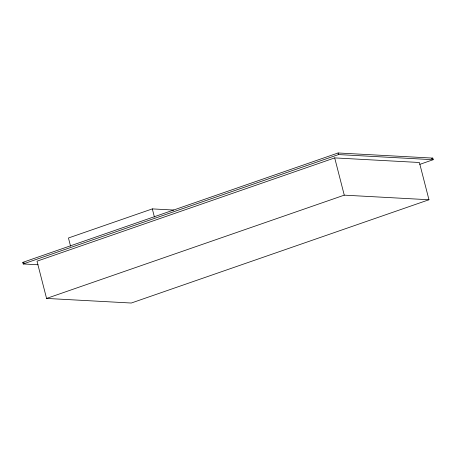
<?xml version="1.0" encoding="UTF-8"?>
<svg xmlns="http://www.w3.org/2000/svg" width="456" height="456" viewBox="0 0 456 456"><rect width="100%" height="100%" fill="white"/><g stroke="black" fill="none" stroke-linecap="round" stroke-linejoin="round"><path stroke-width="0.68" d="M173.656 210.051L152.321 208.894L68.451 237.986L70.549 246.16M38.047 264.771L23.21 263.967L22.8 262.365L338.113 152.971L432.79 158.107L433.2 159.708L419.754 164.377M23.21 263.967L338.523 154.573L433.2 159.708M334.698 157.901L37.004 261.18L46.569 298.429L131.277 303.029L428.971 199.751L419.406 162.496L334.698 157.901L344.263 195.151L428.971 199.751M431.444 158.574L432.79 158.107M46.569 298.429L344.263 195.151M22.8 262.365L24.214 262.439M338.113 152.971L338.523 154.573M152.321 208.894L154.419 217.062"/></g></svg>
